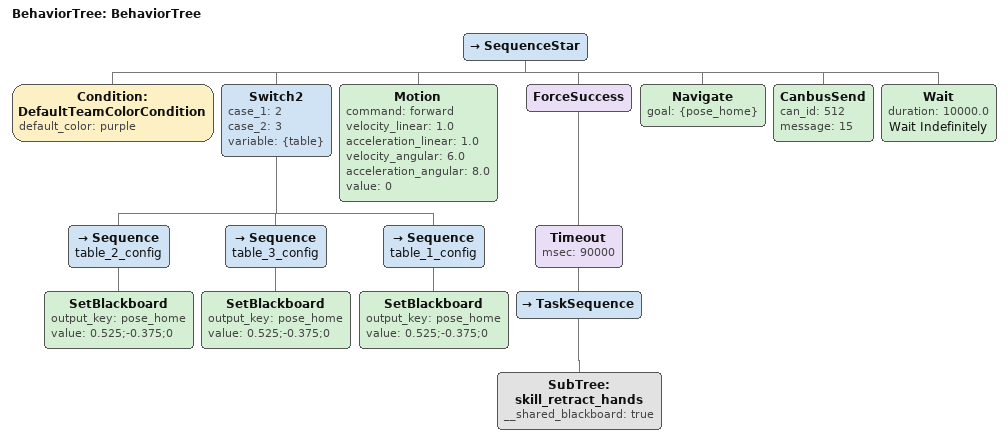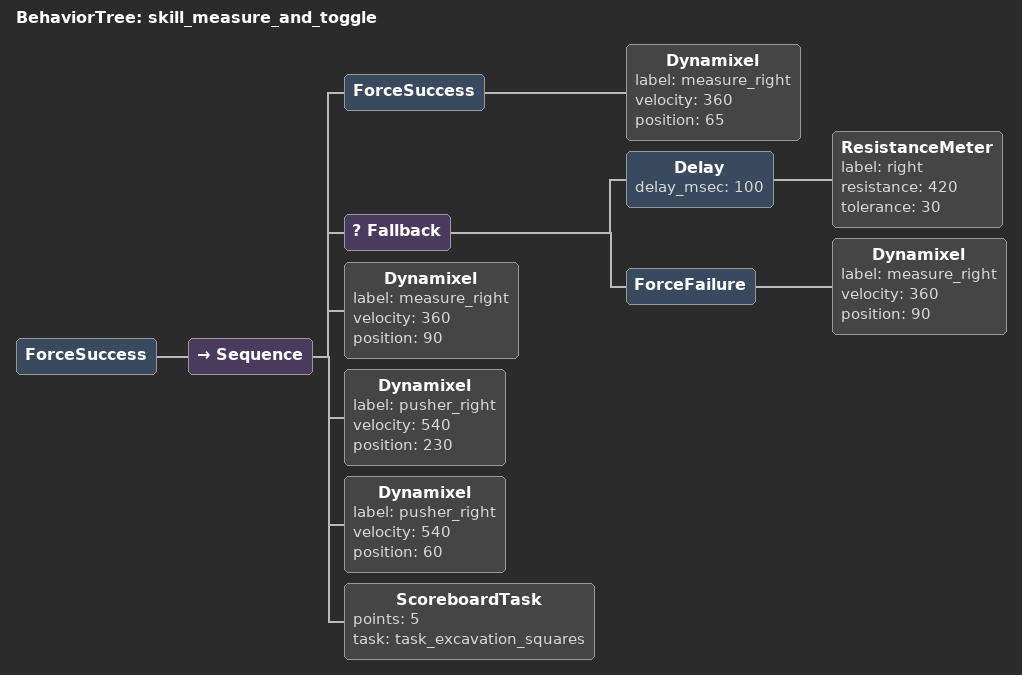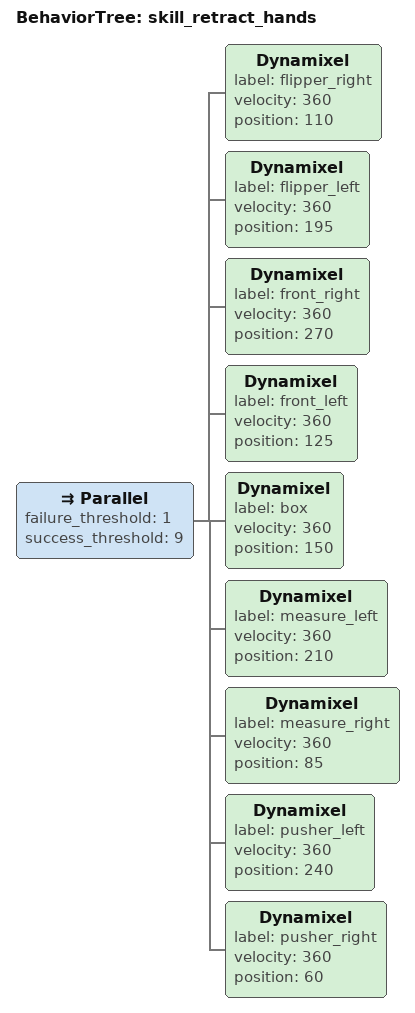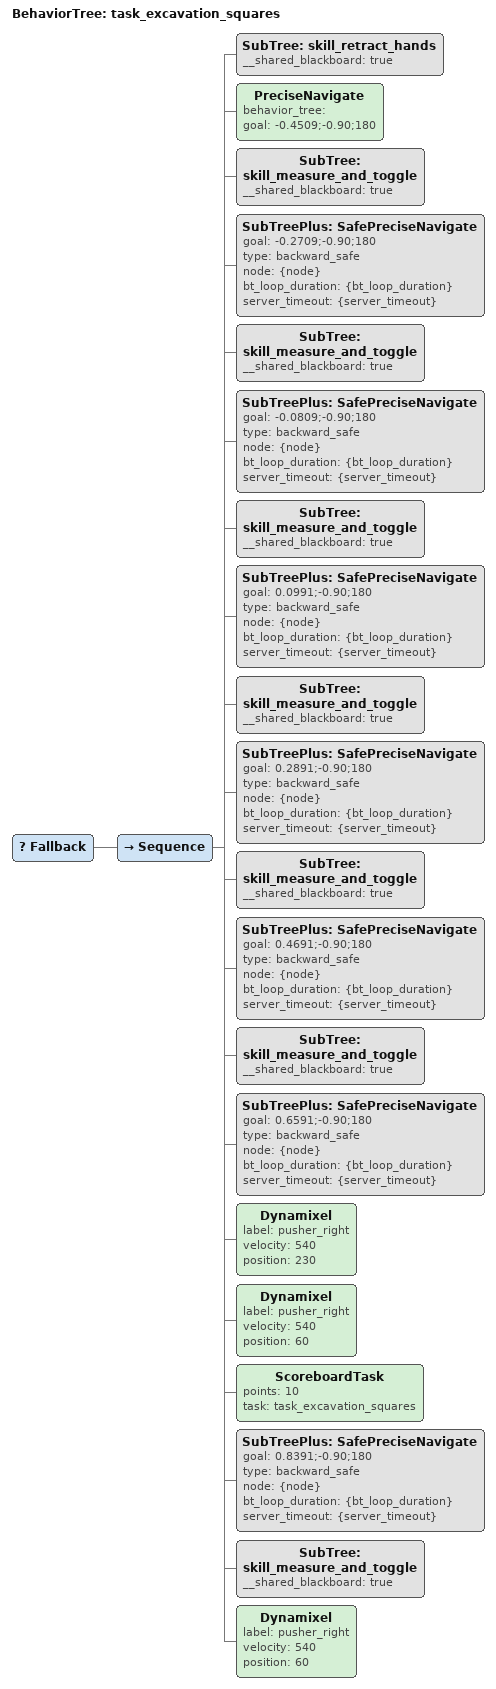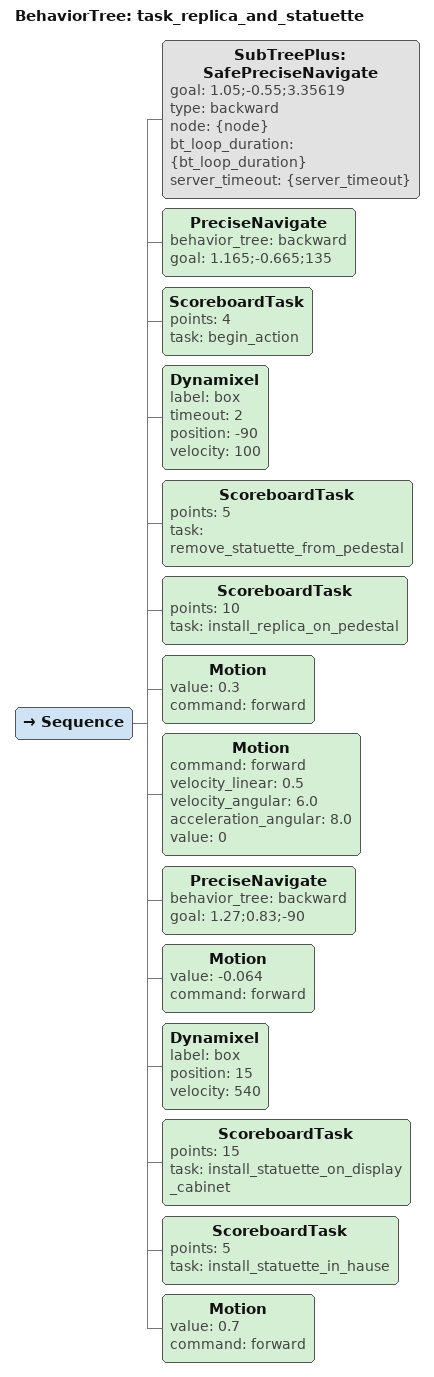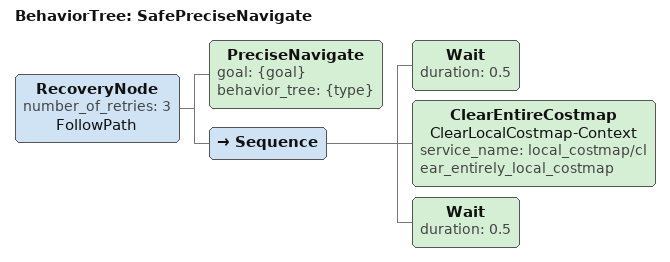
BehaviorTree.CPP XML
<root main_tree_to_execute="BehaviorTree">
    <BehaviorTree ID="BehaviorTree">
        <SequenceStar>
            <Condition ID="DefaultTeamColorCondition" default_color="purple" />
           <!-- Set parameters -->
           <Switch2 case_1="2" case_2="3" variable="{table}">
                <Sequence name="table_2_config">
                    <SetBlackboard output_key="pose_home" value="0.525;-0.375;0"/>
                </Sequence>
                <Sequence name="table_3_config">
                    <SetBlackboard output_key="pose_home" value="0.525;-0.375;0"/>
                </Sequence>
                <Sequence name="table_1_config">
                    <SetBlackboard output_key="pose_home" value="0.525;-0.375;0"/>
                </Sequence>
            </Switch2>

            <Motion command="forward" velocity_linear="1.0" acceleration_linear="1.0" velocity_angular="6.0" acceleration_angular="8.0" value="0" />

            <!--WaitMatchStart state="2" /-->

            <ForceSuccess>
                <Timeout msec="90000">
                    <TaskSequence>
                        <SubTree ID="skill_retract_hands" __shared_blackboard="true" />
                        <!--SubTree ID="task_excavation_squares" __shared_blackboard="true" /-->
                        <!--SubTree ID="task_replica_and_statuette" __shared_blackboard="true" /-->
                    </TaskSequence>
                </Timeout>
            </ForceSuccess>

            <!-- Go home -->
            <Navigate goal="{pose_home}" />
            <!-- Stop the motion driver / `can_id` and `message` must be decimals, not hexadecimals. -->
            <CanbusSend can_id="512" message="15" />
            <Wait duration="10000.0" name="Wait Indefinitely" />
        </SequenceStar>
    </BehaviorTree>
    <BehaviorTree ID="skill_measure_and_toggle">
        <ForceSuccess>
            <Sequence>
                <ForceSuccess>
                    <Dynamixel label="measure_right" velocity="360" position="65" />
                </ForceSuccess>
                <Fallback>
                    <Delay delay_msec="100">
                        <ResistanceMeter label="right" resistance="420" tolerance="30" />
                    </Delay>
                    <ForceFailure>
                        <Dynamixel label="measure_right" velocity="360" position="90" />
                    </ForceFailure>
                </Fallback>
                <Dynamixel label="measure_right" velocity="360" position="90" />
                <Dynamixel label="pusher_right" velocity="540" position="230" />
                <Dynamixel label="pusher_right" velocity="540" position="60" />
                <ScoreboardTask points="5" task="task_excavation_squares"/>
            </Sequence>
        </ForceSuccess>
    </BehaviorTree>
    <BehaviorTree ID="skill_retract_hands">
        <Parallel failure_threshold="1" success_threshold="9">
            <Dynamixel label="flipper_right" velocity="360" position="110" />
            <Dynamixel label="flipper_left" velocity="360" position="195" />
            <Dynamixel label="front_right" velocity="360" position="270" />
            <Dynamixel label="front_left" velocity="360" position="125" />
            <Dynamixel label="box" velocity="360" position="150" />
            <Dynamixel label="measure_left" velocity="360" position="210" />
            <Dynamixel label="measure_right"  velocity="360" position="85" />
            <Dynamixel label="pusher_left" velocity="360" position="240" />
            <Dynamixel label="pusher_right" velocity="360" position="60" />
        </Parallel>
    </BehaviorTree>
    <BehaviorTree ID="task_excavation_squares">
        <Fallback>
        	<Sequence>
        	    <SubTree ID="skill_retract_hands" __shared_blackboard="true" />

        	    <!--Osma plocica-->
        	    <PreciseNavigate behavior_tree="" goal="-0.4509;-0.90;180" />
        	    <SubTree ID="skill_measure_and_toggle" __shared_blackboard="true" />

        	    <!--Sedma plocica-->
        	    <SubTreePlus ID="SafePreciseNavigate" goal="-0.2709;-0.90;180" type="backward_safe" node="{node}" bt_loop_duration="{bt_loop_duration}" server_timeout="{server_timeout}" />
        	    <SubTree ID="skill_measure_and_toggle" __shared_blackboard="true" />

		    <!--Sesta plocica-->
        	    <SubTreePlus ID="SafePreciseNavigate" goal="-0.0809;-0.90;180" type="backward_safe" node="{node}" bt_loop_duration="{bt_loop_duration}" server_timeout="{server_timeout}" />
        	    <SubTree ID="skill_measure_and_toggle" __shared_blackboard="true" />

        	    <!--Peta plocica-->
        	    <SubTreePlus ID="SafePreciseNavigate" goal="0.0991;-0.90;180" type="backward_safe" node="{node}" bt_loop_duration="{bt_loop_duration}" server_timeout="{server_timeout}" />
        	    <SubTree ID="skill_measure_and_toggle" __shared_blackboard="true" />

        	    <!--Cetvrta plocica-->
        	    <SubTreePlus ID="SafePreciseNavigate" goal="0.2891;-0.90;180" type="backward_safe" node="{node}" bt_loop_duration="{bt_loop_duration}" server_timeout="{server_timeout}" />
        	    <SubTree ID="skill_measure_and_toggle" __shared_blackboard="true" />

        	    <!--Treca plocica-->
        	    <SubTreePlus ID="SafePreciseNavigate" goal="0.4691;-0.90;180" type="backward_safe" node="{node}" bt_loop_duration="{bt_loop_duration}" server_timeout="{server_timeout}" />
        	    <SubTree ID="skill_measure_and_toggle" __shared_blackboard="true" />

        	    <!--Druga plocica-->
        	    <SubTreePlus ID="SafePreciseNavigate" goal="0.6591;-0.90;180" type="backward_safe" node="{node}" bt_loop_duration="{bt_loop_duration}" server_timeout="{server_timeout}" />
        	   <Dynamixel label="pusher_right" velocity="540" position="230" />
                  <Dynamixel label="pusher_right" velocity="540" position="60" />
        	   <ScoreboardTask points="10" task="task_excavation_squares"/>

        	   <!--Prva plocica-->
        	   <SubTreePlus ID="SafePreciseNavigate" goal="0.8391;-0.90;180" type="backward_safe" node="{node}" bt_loop_duration="{bt_loop_duration}" server_timeout="{server_timeout}" />
		   <SubTree ID="skill_measure_and_toggle" __shared_blackboard="true" />

		   <!--Kada zavrsi spusti ruku-->
        	   <Dynamixel label="pusher_right" velocity="540" position="60" />

        	</Sequence>
        </Fallback>
    </BehaviorTree>
    <BehaviorTree ID="task_replica_and_statuette">
        <Sequence>
            <!--Navigate behavior_tree="" goal="1;-0.45;60" /-->
            <SubTreePlus ID="SafePreciseNavigate" goal="1.05;-0.55;3.35619" type="backward" node="{node}" bt_loop_duration="{bt_loop_duration}" server_timeout="{server_timeout}" />
            <!--PreciseNavigate behavior_tree="backward" goal="1.05;-0.55;135" /-->
            <PreciseNavigate behavior_tree="backward" goal="1.165;-0.665;135" />
            <ScoreboardTask points="4" task="begin_action" />
            <Dynamixel label="box" timeout="2" position="-90" velocity="100" />
            <ScoreboardTask points="5" task="remove_statuette_from_pedestal" />
            <ScoreboardTask points="10" task="install_replica_on_pedestal" />
            <Motion value="0.3" command="forward" />
            <!--Navigate goal="1.25;0.65;-90"/-->
            <Motion command="forward" velocity_linear="0.5" velocity_angular="6.0" acceleration_angular="8.0" value="0" />
            <PreciseNavigate behavior_tree="backward" goal="1.27;0.83;-90" />
            <Motion value="-0.064" command="forward" />
            <Dynamixel label="box" position="15" velocity="540" />
            <ScoreboardTask points="15" task="install_statuette_on_display_cabinet" />
            <ScoreboardTask points="5" task="install_statuette_in_hause" />
            <Motion value="0.7" command="forward" />
        </Sequence>
    </BehaviorTree>
    <BehaviorTree ID="SafePreciseNavigate">
        <RecoveryNode number_of_retries="3" name="FollowPath">
            <PreciseNavigate goal="{goal}" behavior_tree="{type}" />
            <Sequence>
                <Wait duration="0.5" />
                <ClearEntireCostmap name="ClearLocalCostmap-Context" service_name="local_costmap/clear_entirely_local_costmap" />
                <Wait duration="0.5" />
            </Sequence>
        </RecoveryNode>
    </BehaviorTree>
</root>
